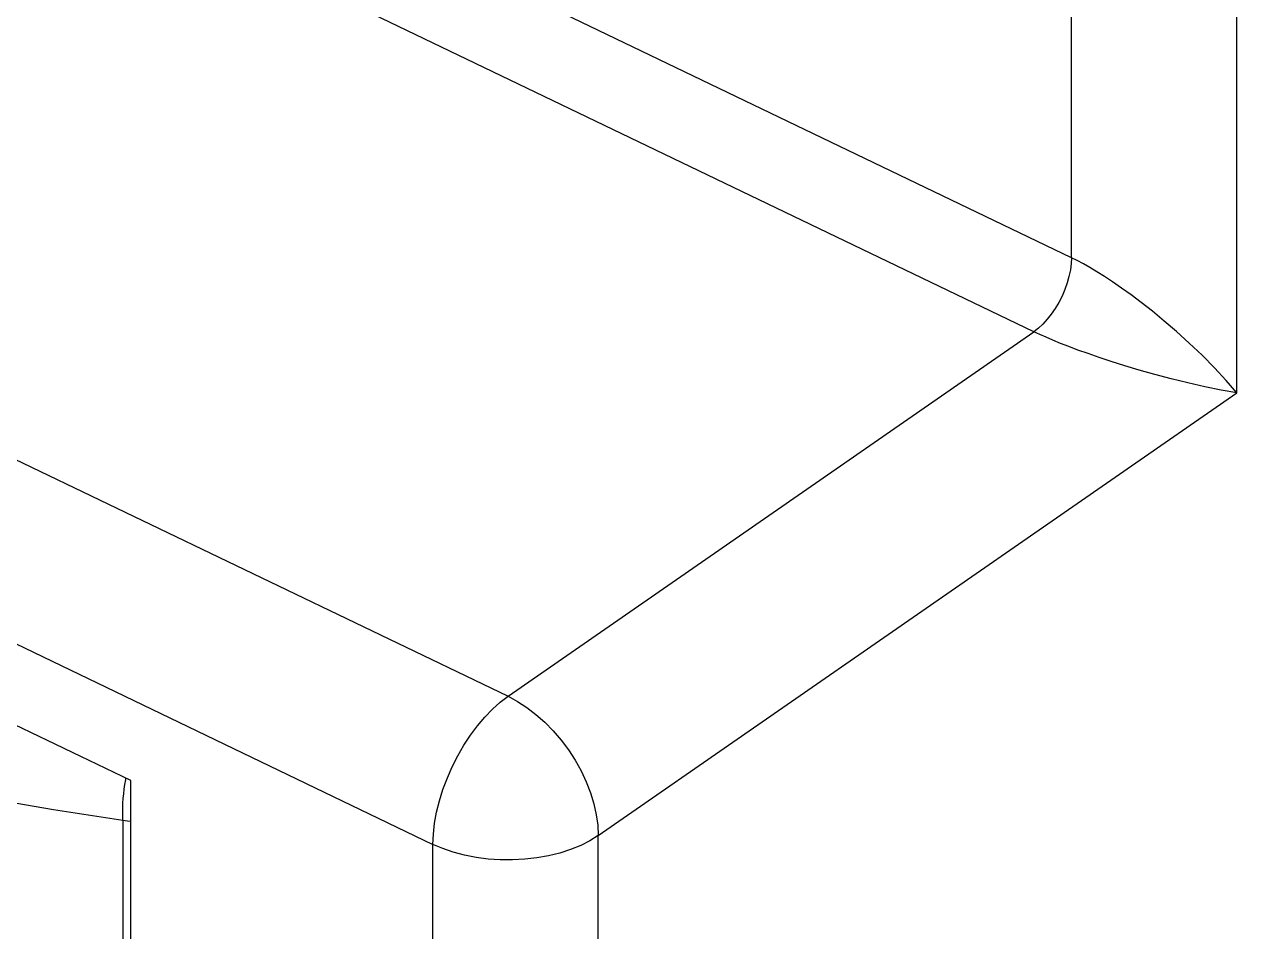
# Model space of a CAD drawing. Extents: x 0 to 420, y 0 to 297.
# Drawn here: x 201.17 to 211.5, y 151.48 to 159.21 of the extents above; entities that cross this region are included whole.
import ezdxf

# ---------------------------------------------------------------- set-up
doc = ezdxf.new("R2010")
doc.units = 0
doc.header["$LTSCALE"] = 23.1
doc.layers.add('40000_ISO', color=7, linetype='CONTINUOUS')

msp = doc.modelspace()

# ---------------------------------------------------------------- linework, layer by layer
at = {"layer": '40000_ISO', "color": 7, "linetype": 'CONTINUOUS'}
for p, q in [((210.089, 157.221), (156.678, 182.895)), ((209.769, 156.591), (156.358, 182.265)), ((151.879, 179.159), (205.29, 153.486)), ((151.239, 177.899), (204.65, 152.225)), ((211.497, 156.071), (211.497, 165.461)), ((210.089, 157.221), (210.089, 165.387)), ((210.089, 157.221), (210.087, 157.171)), ((210.138, 157.197), (210.089, 157.221)), ((210.08, 157.117), (210.068, 157.062)), ((210.087, 157.171), (210.08, 157.117)), ((210.191, 157.169), (210.138, 157.197)), ((210.247, 157.137), (210.191, 157.169)), ((210.306, 157.101), (210.247, 157.137)), ((210.371, 157.061), (210.306, 157.101)), ((210.052, 157.006), (210.032, 156.95)), ((210.068, 157.062), (210.052, 157.006)), ((210.44, 157.015), (210.371, 157.061)), ((210.515, 156.963), (210.44, 157.015)), ((210.009, 156.895), (209.981, 156.841)), ((210.032, 156.95), (210.009, 156.895)), ((210.597, 156.905), (210.515, 156.963)), ((210.684, 156.839), (210.597, 156.905)), ((209.951, 156.79), (209.918, 156.741)), ((209.981, 156.841), (209.951, 156.79)), ((210.779, 156.765), (210.684, 156.839)), ((209.883, 156.697), (209.846, 156.656)), ((209.918, 156.741), (209.883, 156.697)), ((210.879, 156.682), (210.779, 156.765)), ((210.984, 156.592), (210.879, 156.682)), ((205.29, 153.486), (209.769, 156.591)), ((209.808, 156.621), (209.769, 156.591)), ((209.819, 156.568), (209.769, 156.591)), ((209.846, 156.656), (209.808, 156.621)), ((211.093, 156.494), (210.984, 156.592)), ((209.873, 156.544), (209.819, 156.568)), ((209.932, 156.519), (209.873, 156.544)), ((209.997, 156.492), (209.932, 156.519)), ((210.068, 156.464), (209.997, 156.492)), ((211.202, 156.391), (211.093, 156.494)), ((210.145, 156.435), (210.068, 156.464)), ((210.231, 156.404), (210.145, 156.435)), ((210.326, 156.372), (210.231, 156.404)), ((211.308, 156.283), (211.202, 156.391)), ((210.429, 156.337), (210.326, 156.372)), ((210.543, 156.301), (210.429, 156.337)), ((210.667, 156.264), (210.543, 156.301)), ((211.408, 156.176), (211.308, 156.283)), ((210.799, 156.227), (210.667, 156.264)), ((210.938, 156.19), (210.799, 156.227)), ((211.082, 156.155), (210.938, 156.19)), ((211.497, 156.071), (211.408, 156.176)), ((206.059, 152.3), (211.497, 156.071)), ((211.226, 156.122), (211.082, 156.155)), ((211.366, 156.094), (211.226, 156.122)), ((211.497, 156.071), (211.366, 156.094)), ((202.076, 152.769), (195.697, 155.835)), ((205.223, 153.435), (205.29, 153.486)), ((205.29, 153.486), (205.371, 153.442)), ((205.157, 153.375), (205.223, 153.435)), ((205.371, 153.442), (205.45, 153.391)), ((205.45, 153.391), (205.528, 153.331)), ((205.03, 153.234), (205.093, 153.308)), ((205.093, 153.308), (205.157, 153.375)), ((205.528, 153.331), (205.603, 153.265)), ((204.97, 153.154), (205.03, 153.234)), ((205.603, 153.265), (205.675, 153.191)), ((205.675, 153.191), (205.742, 153.112)), ((204.862, 152.979), (204.914, 153.069)), ((204.914, 153.069), (204.97, 153.154)), ((205.742, 153.112), (205.805, 153.029)), ((204.815, 152.886), (204.862, 152.979)), ((205.805, 153.029), (205.861, 152.941)), ((204.773, 152.79), (204.815, 152.886)), ((205.861, 152.941), (205.912, 152.85)), ((202.026, 152.734), (202.033, 152.774)), ((202.033, 152.774), (202.035, 152.788)), ((202.076, 145.339), (202.076, 152.769)), ((204.736, 152.693), (204.773, 152.79)), ((205.912, 152.85), (205.956, 152.757)), ((205.956, 152.757), (205.992, 152.664)), ((202.013, 152.615), (202.016, 152.655)), ((202.016, 152.655), (202.021, 152.694)), ((202.021, 152.694), (202.026, 152.734)), ((204.706, 152.596), (204.736, 152.693)), ((205.992, 152.664), (206.021, 152.57)), ((200.831, 152.622), (201.418, 152.522)), ((202.009, 152.538), (202.01, 152.576)), ((202.01, 152.576), (202.013, 152.615)), ((204.682, 152.499), (204.706, 152.596)), ((206.021, 152.57), (206.042, 152.477)), ((201.418, 152.522), (202.01, 152.432)), ((202.008, 152.501), (202.009, 152.538)), ((202.008, 152.466), (202.008, 152.501)), ((202.01, 152.432), (202.008, 152.466)), ((204.664, 152.405), (204.682, 152.499)), ((206.042, 152.477), (206.055, 152.387)), ((202.01, 152.432), (202.01, 146.329)), ((202.01, 152.432), (202.048, 152.426)), ((202.048, 152.426), (202.076, 152.422)), ((204.654, 152.313), (204.664, 152.405)), ((206.055, 152.387), (206.059, 152.3)), ((204.65, 152.225), (204.654, 152.313)), ((205.988, 152.255), (205.909, 152.215)), ((206.059, 152.3), (205.988, 152.255)), ((206.059, 117.19), (206.059, 152.3)), ((204.65, 117.116), (204.65, 152.225)), ((204.734, 152.189), (204.65, 152.225)), ((204.824, 152.158), (204.734, 152.189)), ((204.919, 152.133), (204.824, 152.158)), ((205.732, 152.151), (205.636, 152.127)), ((205.823, 152.181), (205.732, 152.151)), ((205.909, 152.215), (205.823, 152.181)), ((205.018, 152.113), (204.919, 152.133)), ((205.12, 152.1), (205.018, 152.113)), ((205.224, 152.093), (205.12, 152.1)), ((205.329, 152.092), (205.224, 152.093)), ((205.433, 152.098), (205.329, 152.092)), ((205.536, 152.109), (205.433, 152.098)), ((205.636, 152.127), (205.536, 152.109))]:
    msp.add_line(p, q, dxfattribs=at)

doc.saveas('drawing.dxf')
